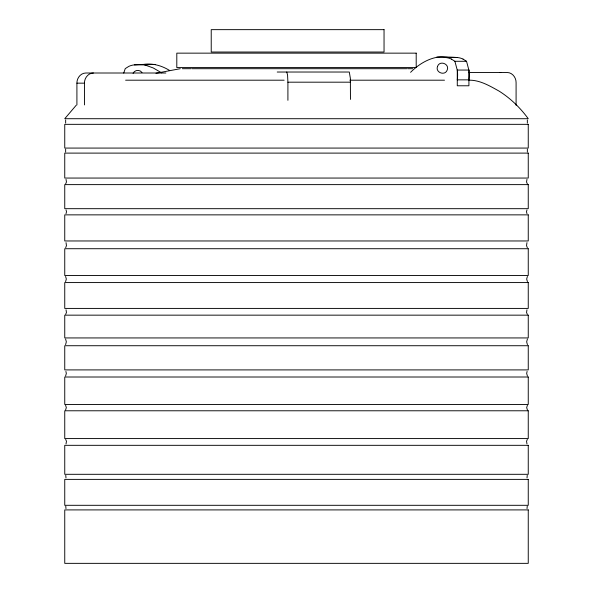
<?xml version="1.0" encoding="UTF-8"?>
<svg xmlns="http://www.w3.org/2000/svg" width="593" height="593" viewBox="0 0 593 593"><rect width="100%" height="100%" fill="white"/><g stroke="black" fill="none" stroke-linecap="round" stroke-linejoin="round"><path stroke-width="0.89" d="M76.912 104.924L76.912 83.161C76.779 78.194 80.633 72.991 85.874 73.006L165.855 73.006M84.451 104.924L84.451 83.161C84.31 78.194 88.172 72.991 93.412 73.006M65.979 477.891L65.771 475.319M65.979 508.594L65.764 506.177M123.722 73.095L125.242 68.618L128.777 66.401A25.469 20.384 -90 0 1 134.403 64.882A171.043 136.909 90 0 1 143.395 64.415C152.668 62.969 161.711 65.63 169.554 70.441M65.653 123.114L65.653 119.934M527.347 119.934L527.347 123.114M527.088 371.44L526.673 373.457L527.407 376.051M526.962 242.633L526.547 245.606L527.31 247.689M65.645 152.045L65.645 149.132M527.355 149.132L527.355 152.045M66.031 443.935L66.453 441.251L65.675 439.406M526.969 309.805L526.547 312.481L527.325 314.327M526.969 179.39L526.547 182.021L527.325 183.83M527.229 475.319L527.021 477.891M66.023 213.643L66.505 211.775L66.023 209.907M526.977 209.907L526.495 211.775L526.977 213.643M65.601 344.644L66.327 341.835L65.601 339.018M527.399 339.018L526.673 341.835L527.399 344.644M527.236 506.177L527.021 508.594M65.593 376.051L66.327 373.457L65.912 371.44M65.593 281.623L66.327 279.036L65.593 276.442M527.407 276.442L526.673 279.036L527.407 281.623M65.69 247.689L66.453 245.606L66.038 242.633M65.586 409.978L66.327 407.613L65.586 405.249M527.414 405.249L526.673 407.613L527.414 409.978M133.077 73.339C134.581 69.826 139.889 69.351 141.994 72.539M527.325 439.406L526.547 441.251L526.969 443.935M65.675 314.327L66.453 312.481L66.031 309.805M65.675 183.83L66.453 182.021L66.031 179.39M76.186 105.28L64.748 118.711L528.252 118.711C520.32 107.822 510.477 98.282 499.054 91.092C489.699 85.896 479.618 79.825 468.589 80.196M410.578 72.324C420.378 62.473 434.046 54.875 448.39 57.084A171.043 136.909 90 0 1 457.381 57.543A25.469 20.384 90 0 1 463.007 59.063M155.952 73.265L180.279 68.699M436.752 57.084A171.043 136.909 90 0 1 445.743 57.543L457.381 57.543M454.898 61.287L466.535 61.287L468.967 70.411A28.605 22.897 90 0 1 468.915 79.855L457.277 79.855A28.605 22.897 90 0 0 457.329 70.411L454.898 61.287L451.369 59.07M134.403 64.874L146.041 64.874A171.043 136.909 90 0 1 155.032 64.415M182.303 68.699L191.213 68.699M192.102 68.699L406.82 68.699M407.658 68.699L412.721 68.699M277.227 72.027L349.299 72.027L350.367 78.291L350.456 99.409M468.411 72.494L507.126 72.494C512.367 72.479 516.221 77.683 516.088 82.649L516.088 105.324M125.612 80.196L284.143 80.196M349.937 80.196L444.491 80.196M286.745 72.027L287.568 75L287.909 82.182L350.456 82.182M76.912 83.161L84.451 83.161M499.588 72.494L500.759 72.583M143.395 64.415L153.276 67.98L161.593 72.835M463.007 59.07L466.535 61.287M287.909 82.182L287.909 100.313M445.743 57.551A25.469 20.384 -90 0 1 451.369 59.063M145.211 64.978A25.469 20.384 -90 0 1 146.041 64.882M416.197 53.148L416.197 67.58L176.803 67.58L176.803 53.148L416.197 53.148M437.53 66.409C435.01 72.546 445.18 76.275 447.233 69.959C449.746 63.814 439.576 60.093 437.53 66.409M384.042 29.65L211.227 29.65L211.227 52.028L384.042 52.028L384.042 29.65M468.915 70.056L457.277 70.056L457.277 85.777L468.915 85.777L468.915 70.056M528.252 124.337L64.748 124.337L64.748 148.072L528.252 148.072L528.252 124.337M528.252 153.105L64.748 153.105L64.748 178.056L528.252 178.056L528.252 153.105M528.252 184.623L64.748 184.623L64.748 208.684L528.252 208.684L528.252 184.623M528.252 214.859L64.748 214.859L64.748 240.966L528.252 240.966L528.252 214.859M528.252 248.719L64.748 248.719L64.748 275.493L528.252 275.493L528.252 248.719M528.252 282.572L64.748 282.572L64.748 308.419L528.252 308.419L528.252 282.572M528.252 315.157L64.748 315.157L64.748 337.936L528.252 337.936L528.252 315.157M528.252 345.726L64.748 345.726L64.748 369.906L528.252 369.906L528.252 345.726M528.252 377.007L64.748 377.007L64.748 404.448L528.252 404.448L528.252 377.007M528.252 410.779L64.748 410.779L64.748 438.575L528.252 438.575L528.252 410.779M528.252 445.321L64.748 445.321L64.748 474.304L528.252 474.304L528.252 445.321M528.252 479.381L64.748 479.381L64.748 505.303L528.252 505.303L528.252 479.381M528.252 509.906L64.748 509.906L64.748 563.35L528.252 563.35L528.252 509.906"/></g></svg>
